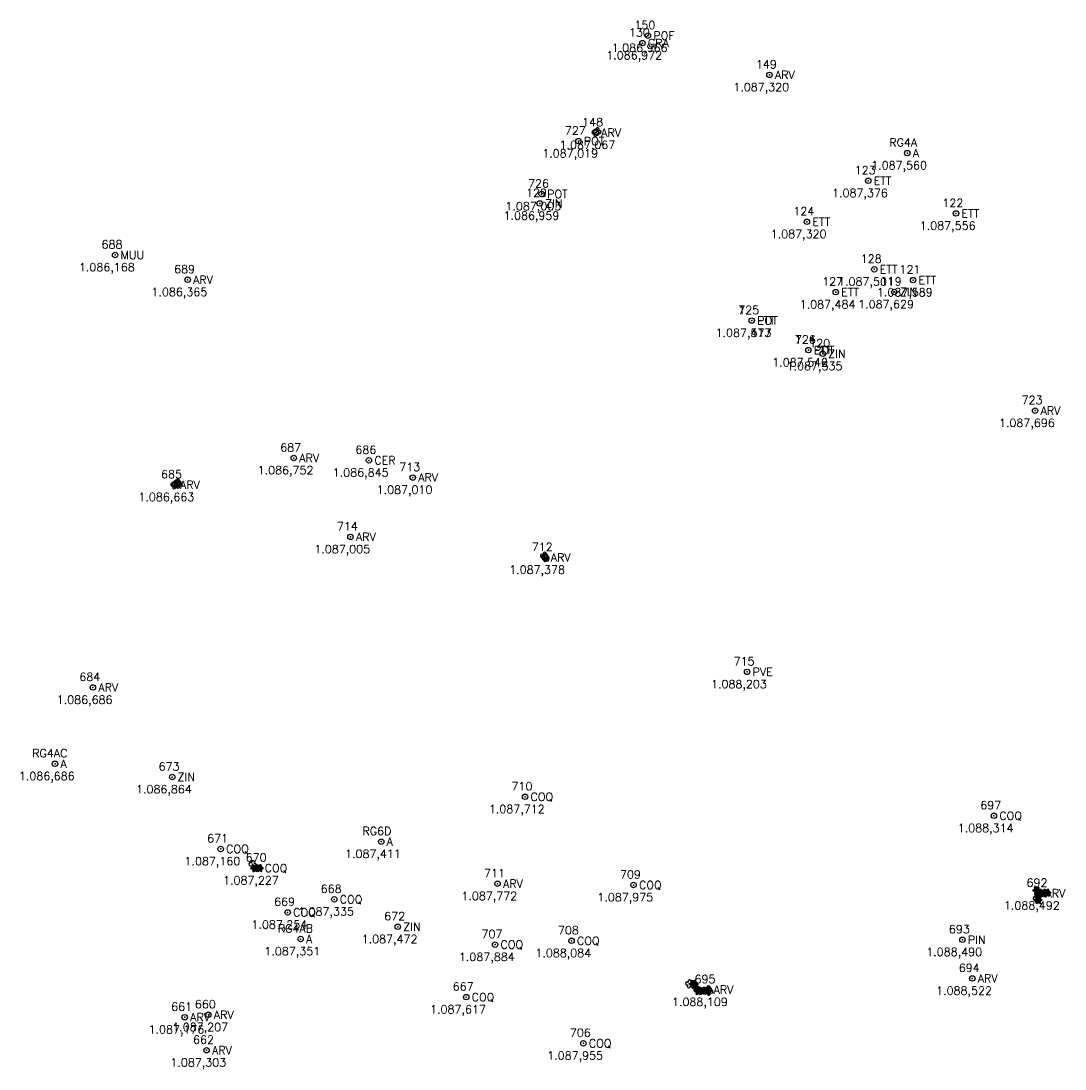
# Model space of a CAD drawing. Extents: x 190546 to 194941, y 8251022 to 8268833.
# Drawn here: x 194771.2 to 194829, y 8268648.6 to 8268706.5 of the extents above; entities that cross this region are included whole.
import ezdxf
from ezdxf.enums import TextEntityAlignment as Align

# ---------------------------------------------------------------- set-up
doc = ezdxf.new("R2010")
doc.units = 0
doc.header["$LTSCALE"] = 10
doc.header["$MEASUREMENT"] = 0
doc.linetypes.add('CONTINUO', pattern=[0])
doc.layers.get('0').update_dxf_attribs({"linetype": 'CONTINUOUS'})
for name, color, linetype in [('_IRRADIACAO', 7, 'CONTINUO'), ('TOP-REDE_ESGOTO_POÇO_DE_VI', 34, 'CONTINUOUS'), ('TOP-ÁRVORE', 80, 'CONTINUOUS'), ('TOP-ÁRVORE_COQUEIRO', 80, 'CONTINUOUS'), ('TOP-ÁRVORE_PINHEIRO', 80, 'CONTINUOUS')]:
    doc.layers.add(name, color=color, linetype=linetype)
doc.styles.add('ROMANS', font='romans', dxfattribs={"height": 0.2})
doc.styles.get("Standard").update_dxf_attribs({"font": 'txt.shx'})

# ---------------------------------------------------------------- blocks, each defined once
blk = doc.blocks.new('SIMB_CIRCULO')
at = {"color": 0, "linetype": 'CONTINUOUS'}
blk.add_circle((0, 0), 0.5, dxfattribs=at)
at = {"color": 0}
blk.add_point((0, 0), dxfattribs=at)
for tag in ['desc:', 'cota:', 'pto:']:
    blk.add_attdef(tag, (0, 0), '', height=1)
blk = doc.blocks.new('A$C49782D5F')
at = {"layer": 'TOP-ÁRVORE', "linetype": 'CONTINUOUS', "flags": 128}
blk.add_lwpolyline([(0.7, -1.01, 1.99215), (0.99, 0.7, 2.000068), (-0.72, 0.99, 2.000004), (-1.01, -0.72, 2.005032), (0.7, -1.01)], format="xyb", dxfattribs=at)
at = {"layer": 'TOP-ÁRVORE', "linetype": 'CONTINUOUS'}
blk.add_circle((0, 0), 0.275, dxfattribs=at)
blk = doc.blocks.new('A$C2AAA6732')
at = {"layer": 'TOP-ÁRVORE_COQUEIRO', "linetype": 'CONTINUOUS'}
for p, q in [((-1.94, -0.14), (-2.61, 0.22)), ((-1.62, -0.1), (-2.37, 0.41)), ((-2.17, -0.18), (-0.11, 0.06)), ((0, 0), (-2.17, -0.18)), ((-1.22, -0.06), (-2.11, 0.56)), ((-1.06, 1.5), (-1.8, 1.77)), ((-1.23, 1.8), (-1.78, 2.07)), ((-0.85, 1.18), (-1.78, 1.46)), ((-0.79, -0.01), (-1.76, 0.71)), ((-0.65, 0.86), (-1.68, 1.11)), ((-0.44, 0.55), (-1.56, 0.79)), ((-1.21, 1.79), (-1.48, 2.42)), ((-0.36, 0.03), (-1.42, 0.82)), ((-0.23, 0.22), (-1.42, 0.47)), ((-1.23, 1.79), (-0.03, 0.15)), ((-1.23, 1.79), (-0.11, 0.04)), ((0, 0), (-1.23, 1.79)), ((-1.08, 1.61), (-1.1, 2.38)), ((0, 0), (-0.97, -1.95)), ((-0.89, 1.36), (-0.82, 2.26)), ((-0.66, 1.03), (-0.56, 2.11)), ((-0.4, 0.69), (-0.25, 1.88)), ((0.07, 0.31), (-0.28, 1.47)), ((-0.15, 0.33), (0.02, 1.64)), ((0.26, 0.65), (-0.08, 1.75)), ((0.96, 1.95), (0, 0.15)), ((0, 0), (0.96, 1.95)), ((0, 0), (2.17, 0.12)), ((0, 0), (1.18, -1.83)), ((2.17, 0.12), (0.1, 0.07)), ((0.96, 1.95), (0.11, 0.07)), ((2.17, 0.12), (0.11, -0.06)), ((0.43, 0.99), (0.14, 2.01)), ((0.21, 0.29), (1.43, 0.79)), ((0.3, 0.08), (1.14, 0.96)), ((0.62, 1.32), (0.39, 2.26)), ((0.4, 0.69), (1.51, 1.14)), ((0.57, 1.08), (1.56, 1.53)), ((0.79, 1.67), (0.66, 2.44)), ((0.7, 0.09), (1.49, 0.92)), ((0.74, 1.44), (1.57, 1.82)), ((0.87, 1.73), (1.53, 2.13)), ((0.96, 1.96), (0.94, 2.57)), ((0.96, 1.94), (1.38, 2.48)), ((1.07, 0.11), (1.82, 0.85)), ((1.22, 0.03), (2.09, -0.62)), ((1.45, 0.11), (2.17, 0.76)), ((1.62, 0.05), (2.35, -0.48)), ((1.84, 0.12), (2.45, 0.61)), ((1.94, 0.08), (2.6, -0.3)), ((2.16, 0.1), (2.84, 0)), ((2.18, 0.12), (2.7, 0.43)), ((-2.15, -0.17), (-2.84, -0.09)), ((-2.17, -0.18), (-2.68, -0.52)), ((-1.83, -0.18), (-2.43, -0.69)), ((-2.17, -0.18), (-0.1, -0.08)), ((-1.45, -0.15), (-2.15, -0.83)), ((-1.07, -0.14), (-1.8, -0.91)), ((-0.75, -1.44), (-1.58, -1.81)), ((-0.58, -1.07), (-1.57, -1.52)), ((-0.88, -1.73), (-1.54, -2.12)), ((-0.4, -0.68), (-1.52, -1.13)), ((-0.69, -0.11), (-1.46, -0.97)), ((-0.21, -0.29), (-1.44, -0.78)), ((-0.97, -1.93), (-1.4, -2.47)), ((-0.3, -0.09), (-1.11, -1)), ((-0.97, -1.95), (-0.11, -0.07)), ((-0.97, -1.95), (0, -0.15)), ((-0.97, -1.95), (-0.95, -2.56)), ((-0.8, -1.66), (-0.68, -2.43)), ((-0.62, -1.32), (-0.41, -2.26)), ((-0.44, -0.98), (-0.16, -2.01)), ((-0.26, -0.65), (0.07, -1.75)), ((-0.08, -0.31), (0.28, -1.47)), ((0.14, -0.33), (-0.06, -1.64)), ((1.18, -1.83), (0.02, -0.15)), ((1.18, -1.83), (0.11, -0.05)), ((0.38, -0.7), (0.2, -1.89)), ((0.22, -0.22), (1.4, -0.51)), ((0.35, -0.04), (1.39, -0.87)), ((0.42, -0.56), (1.54, -0.83)), ((0.63, -1.04), (0.5, -2.13)), ((0.62, -0.88), (1.64, -1.16)), ((0.85, -1.38), (0.75, -2.28)), ((0.79, -0.02), (1.74, -0.76)), ((0.81, -1.21), (1.74, -1.51)), ((1.02, -1.53), (1.75, -1.83)), ((1.03, -1.64), (1.03, -2.41)), ((1.16, -1.82), (1.41, -2.46)), ((1.18, -1.83), (1.71, -2.13))]:
    blk.add_line(p, q, dxfattribs=at)
blk.add_circle((0, 0), 0.00303, dxfattribs=at)
blk = doc.blocks.new('A$C32BC4519')
at = {"layer": 'TOP-ÁRVORE_PINHEIRO'}
for p, q in [((-0.29, 0.03), (-2.88, -0.26)), ((-0.26, 0.12), (-2.77, 0.84)), ((-0.23, 0.18), (-2.49, 1.47)), ((-0.14, 0.25), (-2.13, 1.95)), ((-0.29, 0.49), (-1.71, 2.33)), ((-0.19, 0.22), (-1.11, 2.67)), ((-0.09, 0.27), (-0.54, 2.84)), ((-0.02, 0.29), (0.15, 2.89)), ((0.07, 0.28), (1.08, 2.68)), ((0.14, 0.25), (2.07, 2.02)), ((0.24, 0.16), (2.8, 0.71)), ((0.29, 0.05), (2.89, 0.09)), ((-0.29, -0.05), (-2.6, -1.27)), ((-0.23, -0.17), (-1.85, -2.16)), ((-0.14, -0.25), (-1.06, -2.69)), ((-0.04, -0.29), (0, -2.89)), ((0.06, -0.28), (0.85, -2.76)), ((0.1, -0.27), (1.71, -2.33)), ((0.25, -0.15), (2.31, -1.74)), ((0.28, -0.06), (2.72, -0.98))]:
    blk.add_line(p, q, dxfattribs=at)
blk.add_circle((0, 0), 0.289, dxfattribs=at)
blk = doc.blocks.new('A$C55BD694A')
at = {"layer": 'TOP-REDE_ESGOTO_POÇO_DE_VI'}
blk.add_circle((0, 0), 1.6, dxfattribs=at)
at = {"layer": 'TOP-REDE_ESGOTO_POÇO_DE_VI', "style": 'ROMANS', "oblique": 10}
blk.add_text('PVE', height=1, dxfattribs=at).set_placement((-0.06, 0.01), align=Align.CENTER)

msp = doc.modelspace()

# ---------------------------------------------------------------- block references
at = {"layer": '_IRRADIACAO', "color": 4}
ref = msp.add_blockref('SIMB_CIRCULO', (194805.902, 8268705.693), dxfattribs=dict(at, xscale=0.3, yscale=0.3, zscale=0.3))
ref.add_attrib('PONTO', '150', (194805.152, 8268706.053), dxfattribs={"layer": '0', "color": 1, "height": 0.45, "style": 'ROMANS'})
ref.add_attrib('DESC', 'POF', (194806.201, 8268705.468), dxfattribs={"layer": '0', "color": 3, "height": 0.45, "style": 'ROMANS'})
ref.add_attrib('COTA', '1.086,966', (194803.902, 8268704.793), dxfattribs={"layer": '0', "color": 5, "height": 0.45, "style": 'ROMANS'})
ref = msp.add_blockref('SIMB_CIRCULO', (194805.601, 8268705.281), dxfattribs=dict(at, xscale=0.3, yscale=0.3, zscale=0.3))
ref.add_attrib('PONTO', '130', (194804.851, 8268705.641), dxfattribs={"layer": '0', "color": 1, "height": 0.45, "style": 'ROMANS'})
ref.add_attrib('DESC', 'GRA', (194805.901, 8268705.056), dxfattribs={"layer": '0', "color": 3, "height": 0.45, "style": 'ROMANS'})
ref.add_attrib('COTA', '1.086,972', (194803.601, 8268704.381), dxfattribs={"layer": '0', "color": 5, "height": 0.45, "style": 'ROMANS'})
ref = msp.add_blockref('SIMB_CIRCULO', (194812.621, 8268703.525), dxfattribs=dict(at, xscale=0.3, yscale=0.3, zscale=0.3))
ref.add_attrib('PONTO', '149', (194811.871, 8268703.885), dxfattribs={"layer": '0', "color": 1, "height": 0.45, "style": 'ROMANS'})
ref.add_attrib('DESC', 'ARV', (194812.921, 8268703.3), dxfattribs={"layer": '0', "color": 3, "height": 0.45, "style": 'ROMANS'})
ref.add_attrib('COTA', '1.087,320', (194810.621, 8268702.625), dxfattribs={"layer": '0', "color": 5, "height": 0.45, "style": 'ROMANS'})
ref = msp.add_blockref('SIMB_CIRCULO', (194803.017, 8268700.332), dxfattribs=dict(at, xscale=0.3, yscale=0.3, zscale=0.3))
ref.add_attrib('PONTO', '148', (194802.267, 8268700.692), dxfattribs={"layer": '0', "color": 1, "height": 0.45, "style": 'ROMANS'})
ref.add_attrib('DESC', 'ARV', (194803.317, 8268700.107), dxfattribs={"layer": '0', "color": 3, "height": 0.45, "style": 'ROMANS'})
ref.add_attrib('COTA', '1.087,067', (194801.017, 8268699.432), dxfattribs={"layer": '0', "color": 5, "height": 0.45, "style": 'ROMANS'})
ref = msp.add_blockref('SIMB_CIRCULO', (194802.063, 8268699.863), dxfattribs=dict(at, xscale=0.3, yscale=0.3, zscale=0.3))
ref.add_attrib('PONTO', '727', (194801.313, 8268700.223), dxfattribs={"layer": '0', "color": 1, "height": 0.45, "style": 'ROMANS'})
ref.add_attrib('DESC', 'POT', (194802.363, 8268699.638), dxfattribs={"layer": '0', "color": 3, "height": 0.45, "style": 'ROMANS'})
ref.add_attrib('COTA', '1.087,019', (194800.063, 8268698.963), dxfattribs={"layer": '0', "color": 5, "height": 0.45, "style": 'ROMANS'})
ref = msp.add_blockref('SIMB_CIRCULO', (194820.243, 8268699.201), dxfattribs=dict(at, xscale=0.3, yscale=0.3, zscale=0.3))
ref.add_attrib('PONTO', 'RG4A', (194819.243, 8268699.561), dxfattribs={"layer": '0', "color": 1, "height": 0.45, "style": 'ROMANS'})
ref.add_attrib('DESC', 'A', (194820.543, 8268698.976), dxfattribs={"layer": '0', "color": 3, "height": 0.45, "style": 'ROMANS'})
ref.add_attrib('COTA', '1.087,560', (194818.243, 8268698.301), dxfattribs={"layer": '0', "color": 5, "height": 0.45, "style": 'ROMANS'})
ref = msp.add_blockref('SIMB_CIRCULO', (194818.079, 8268697.674), dxfattribs=dict(at, xscale=0.3, yscale=0.3, zscale=0.3))
ref.add_attrib('PONTO', '123', (194817.329, 8268698.034), dxfattribs={"layer": '0', "color": 1, "height": 0.45, "style": 'ROMANS'})
ref.add_attrib('DESC', 'ETT', (194818.379, 8268697.449), dxfattribs={"layer": '0', "color": 3, "height": 0.45, "style": 'ROMANS'})
ref.add_attrib('COTA', '1.087,376', (194816.079, 8268696.774), dxfattribs={"layer": '0', "color": 5, "height": 0.45, "style": 'ROMANS'})
ref = msp.add_blockref('SIMB_CIRCULO', (194800.029, 8268696.942), dxfattribs=dict(at, xscale=0.3, yscale=0.3, zscale=0.3))
ref.add_attrib('PONTO', '726', (194799.279, 8268697.302), dxfattribs={"layer": '0', "color": 1, "height": 0.45, "style": 'ROMANS'})
ref.add_attrib('DESC', 'POT', (194800.329, 8268696.717), dxfattribs={"layer": '0', "color": 3, "height": 0.45, "style": 'ROMANS'})
ref.add_attrib('COTA', '1.087,003', (194798.029, 8268696.042), dxfattribs={"layer": '0', "color": 5, "height": 0.45, "style": 'ROMANS'})
ref = msp.add_blockref('SIMB_CIRCULO', (194799.921, 8268696.423), dxfattribs=dict(at, xscale=0.3, yscale=0.3, zscale=0.3))
ref.add_attrib('PONTO', '129', (194799.171, 8268696.783), dxfattribs={"layer": '0', "color": 1, "height": 0.45, "style": 'ROMANS'})
ref.add_attrib('DESC', 'ZIN', (194800.221, 8268696.198), dxfattribs={"layer": '0', "color": 3, "height": 0.45, "style": 'ROMANS'})
ref.add_attrib('COTA', '1.086,959', (194797.921, 8268695.523), dxfattribs={"layer": '0', "color": 5, "height": 0.45, "style": 'ROMANS'})
ref = msp.add_blockref('SIMB_CIRCULO', (194822.929, 8268695.868), dxfattribs=dict(at, xscale=0.3, yscale=0.3, zscale=0.3))
ref.add_attrib('PONTO', '122', (194822.179, 8268696.228), dxfattribs={"layer": '0', "color": 1, "height": 0.45, "style": 'ROMANS'})
ref.add_attrib('DESC', 'ETT', (194823.229, 8268695.643), dxfattribs={"layer": '0', "color": 3, "height": 0.45, "style": 'ROMANS'})
ref.add_attrib('COTA', '1.087,556', (194820.929, 8268694.968), dxfattribs={"layer": '0', "color": 5, "height": 0.45, "style": 'ROMANS'})
ref = msp.add_blockref('SIMB_CIRCULO', (194814.691, 8268695.409), dxfattribs=dict(at, xscale=0.3, yscale=0.3, zscale=0.3))
ref.add_attrib('PONTO', '124', (194813.941, 8268695.769), dxfattribs={"layer": '0', "color": 1, "height": 0.45, "style": 'ROMANS'})
ref.add_attrib('DESC', 'ETT', (194814.991, 8268695.184), dxfattribs={"layer": '0', "color": 3, "height": 0.45, "style": 'ROMANS'})
ref.add_attrib('COTA', '1.087,320', (194812.691, 8268694.509), dxfattribs={"layer": '0', "color": 5, "height": 0.45, "style": 'ROMANS'})
ref = msp.add_blockref('SIMB_CIRCULO', (194776.454, 8268693.574), dxfattribs=dict(at, xscale=0.3, yscale=0.3, zscale=0.3))
ref.add_attrib('PONTO', '688', (194775.704, 8268693.934), dxfattribs={"layer": '0', "color": 1, "height": 0.45, "style": 'ROMANS'})
ref.add_attrib('DESC', 'MUU', (194776.754, 8268693.349), dxfattribs={"layer": '0', "color": 3, "height": 0.45, "style": 'ROMANS'})
ref.add_attrib('COTA', '1.086,168', (194774.454, 8268692.674), dxfattribs={"layer": '0', "color": 5, "height": 0.45, "style": 'ROMANS'})
ref = msp.add_blockref('SIMB_CIRCULO', (194818.414, 8268692.782), dxfattribs=dict(at, xscale=0.3, yscale=0.3, zscale=0.3))
ref.add_attrib('PONTO', '128', (194817.664, 8268693.142), dxfattribs={"layer": '0', "color": 1, "height": 0.45, "style": 'ROMANS'})
ref.add_attrib('DESC', 'ETT', (194818.714, 8268692.557), dxfattribs={"layer": '0', "color": 3, "height": 0.45, "style": 'ROMANS'})
ref.add_attrib('COTA', '1.087,501', (194816.414, 8268691.882), dxfattribs={"layer": '0', "color": 5, "height": 0.45, "style": 'ROMANS'})
ref = msp.add_blockref('SIMB_CIRCULO', (194780.464, 8268692.205), dxfattribs=dict(at, xscale=0.3, yscale=0.3, zscale=0.3))
ref.add_attrib('PONTO', '689', (194779.714, 8268692.565), dxfattribs={"layer": '0', "color": 1, "height": 0.45, "style": 'ROMANS'})
ref.add_attrib('DESC', 'ARV', (194780.764, 8268691.98), dxfattribs={"layer": '0', "color": 3, "height": 0.45, "style": 'ROMANS'})
ref.add_attrib('COTA', '1.086,365', (194778.464, 8268691.305), dxfattribs={"layer": '0', "color": 5, "height": 0.45, "style": 'ROMANS'})
ref = msp.add_blockref('SIMB_CIRCULO', (194820.557, 8268692.187), dxfattribs=dict(at, xscale=0.3, yscale=0.3, zscale=0.3))
ref.add_attrib('PONTO', '121', (194819.807, 8268692.547), dxfattribs={"layer": '0', "color": 1, "height": 0.45, "style": 'ROMANS'})
ref.add_attrib('DESC', 'ETT', (194820.857, 8268691.962), dxfattribs={"layer": '0', "color": 3, "height": 0.45, "style": 'ROMANS'})
ref.add_attrib('COTA', '1.087,589', (194818.557, 8268691.287), dxfattribs={"layer": '0', "color": 5, "height": 0.45, "style": 'ROMANS'})
ref = msp.add_blockref('SIMB_CIRCULO', (194816.288, 8268691.521), dxfattribs=dict(at, xscale=0.3, yscale=0.3, zscale=0.3))
ref.add_attrib('PONTO', '127', (194815.538, 8268691.881), dxfattribs={"layer": '0', "color": 1, "height": 0.45, "style": 'ROMANS'})
ref.add_attrib('DESC', 'ETT', (194816.588, 8268691.296), dxfattribs={"layer": '0', "color": 3, "height": 0.45, "style": 'ROMANS'})
ref.add_attrib('COTA', '1.087,484', (194814.288, 8268690.621), dxfattribs={"layer": '0', "color": 5, "height": 0.45, "style": 'ROMANS'})
ref = msp.add_blockref('SIMB_CIRCULO', (194819.523, 8268691.53), dxfattribs=dict(at, xscale=0.3, yscale=0.3, zscale=0.3))
ref.add_attrib('PONTO', '119', (194818.773, 8268691.89), dxfattribs={"layer": '0', "color": 1, "height": 0.45, "style": 'ROMANS'})
ref.add_attrib('DESC', 'ZIN', (194819.823, 8268691.305), dxfattribs={"layer": '0', "color": 3, "height": 0.45, "style": 'ROMANS'})
ref.add_attrib('COTA', '1.087,629', (194817.523, 8268690.63), dxfattribs={"layer": '0', "color": 5, "height": 0.45, "style": 'ROMANS'})
ref = msp.add_blockref('SIMB_CIRCULO', (194811.641, 8268689.95), dxfattribs=dict(at, xscale=0.3, yscale=0.3, zscale=0.3))
ref.add_attrib('PONTO', '125', (194810.891, 8268690.31), dxfattribs={"layer": '0', "color": 1, "height": 0.45, "style": 'ROMANS'})
ref.add_attrib('DESC', 'ETT', (194811.941, 8268689.725), dxfattribs={"layer": '0', "color": 3, "height": 0.45, "style": 'ROMANS'})
ref.add_attrib('COTA', '1.087,513', (194809.641, 8268689.05), dxfattribs={"layer": '0', "color": 5, "height": 0.45, "style": 'ROMANS'})
ref = msp.add_blockref('SIMB_CIRCULO', (194811.641, 8268689.95), dxfattribs=dict(at, xscale=0.3, yscale=0.3, zscale=0.3))
ref.add_attrib('PONTO', '725', (194810.891, 8268690.31), dxfattribs={"layer": '0', "color": 1, "height": 0.45, "style": 'ROMANS'})
ref.add_attrib('DESC', 'POT', (194811.941, 8268689.725), dxfattribs={"layer": '0', "color": 3, "height": 0.45, "style": 'ROMANS'})
ref.add_attrib('COTA', '1.087,477', (194809.641, 8268689.05), dxfattribs={"layer": '0', "color": 5, "height": 0.45, "style": 'ROMANS'})
ref = msp.add_blockref('SIMB_CIRCULO', (194814.772, 8268688.316), dxfattribs=dict(at, xscale=0.3, yscale=0.3, zscale=0.3))
ref.add_attrib('PONTO', '126', (194814.022, 8268688.676), dxfattribs={"layer": '0', "color": 1, "height": 0.45, "style": 'ROMANS'})
ref.add_attrib('DESC', 'ETT', (194815.072, 8268688.091), dxfattribs={"layer": '0', "color": 3, "height": 0.45, "style": 'ROMANS'})
ref.add_attrib('COTA', '1.087,542', (194812.772, 8268687.416), dxfattribs={"layer": '0', "color": 5, "height": 0.45, "style": 'ROMANS'})
ref = msp.add_blockref('SIMB_CIRCULO', (194814.772, 8268688.316), dxfattribs=dict(at, xscale=0.3, yscale=0.3, zscale=0.3))
ref.add_attrib('PONTO', '724', (194814.022, 8268688.676), dxfattribs={"layer": '0', "color": 1, "height": 0.45, "style": 'ROMANS'})
ref.add_attrib('DESC', 'POT', (194815.072, 8268688.091), dxfattribs={"layer": '0', "color": 3, "height": 0.45, "style": 'ROMANS'})
ref.add_attrib('COTA', '1.087,540', (194812.772, 8268687.416), dxfattribs={"layer": '0', "color": 5, "height": 0.45, "style": 'ROMANS'})
ref = msp.add_blockref('SIMB_CIRCULO', (194815.566, 8268688.115), dxfattribs=dict(at, xscale=0.3, yscale=0.3, zscale=0.3))
ref.add_attrib('PONTO', '120', (194814.816, 8268688.475), dxfattribs={"layer": '0', "color": 1, "height": 0.45, "style": 'ROMANS'})
ref.add_attrib('DESC', 'ZIN', (194815.866, 8268687.89), dxfattribs={"layer": '0', "color": 3, "height": 0.45, "style": 'ROMANS'})
ref.add_attrib('COTA', '1.087,535', (194813.566, 8268687.215), dxfattribs={"layer": '0', "color": 5, "height": 0.45, "style": 'ROMANS'})
ref = msp.add_blockref('SIMB_CIRCULO', (194827.304, 8268684.974), dxfattribs=dict(at, xscale=0.3, yscale=0.3, zscale=0.3))
ref.add_attrib('PONTO', '723', (194826.554, 8268685.334), dxfattribs={"layer": '0', "color": 1, "height": 0.45, "style": 'ROMANS'})
ref.add_attrib('DESC', 'ARV', (194827.604, 8268684.749), dxfattribs={"layer": '0', "color": 3, "height": 0.45, "style": 'ROMANS'})
ref.add_attrib('COTA', '1.087,696', (194825.304, 8268684.074), dxfattribs={"layer": '0', "color": 5, "height": 0.45, "style": 'ROMANS'})
ref = msp.add_blockref('SIMB_CIRCULO', (194786.332, 8268682.358), dxfattribs=dict(at, xscale=0.3, yscale=0.3, zscale=0.3))
ref.add_attrib('PONTO', '687', (194785.582, 8268682.718), dxfattribs={"layer": '0', "color": 1, "height": 0.45, "style": 'ROMANS'})
ref.add_attrib('DESC', 'ARV', (194786.632, 8268682.133), dxfattribs={"layer": '0', "color": 3, "height": 0.45, "style": 'ROMANS'})
ref.add_attrib('COTA', '1.086,752', (194784.332, 8268681.458), dxfattribs={"layer": '0', "color": 5, "height": 0.45, "style": 'ROMANS'})
ref = msp.add_blockref('SIMB_CIRCULO', (194790.484, 8268682.229), dxfattribs=dict(at, xscale=0.3, yscale=0.3, zscale=0.3))
ref.add_attrib('PONTO', '686', (194789.734, 8268682.589), dxfattribs={"layer": '0', "color": 1, "height": 0.45, "style": 'ROMANS'})
ref.add_attrib('DESC', 'CER', (194790.784, 8268682.004), dxfattribs={"layer": '0', "color": 3, "height": 0.45, "style": 'ROMANS'})
ref.add_attrib('COTA', '1.086,845', (194788.484, 8268681.329), dxfattribs={"layer": '0', "color": 5, "height": 0.45, "style": 'ROMANS'})
ref = msp.add_blockref('SIMB_CIRCULO', (194792.908, 8268681.28), dxfattribs=dict(at, xscale=0.3, yscale=0.3, zscale=0.3))
ref.add_attrib('PONTO', '713', (194792.158, 8268681.64), dxfattribs={"layer": '0', "color": 1, "height": 0.45, "style": 'ROMANS'})
ref.add_attrib('DESC', 'ARV', (194793.208, 8268681.055), dxfattribs={"layer": '0', "color": 3, "height": 0.45, "style": 'ROMANS'})
ref.add_attrib('COTA', '1.087,010', (194790.908, 8268680.38), dxfattribs={"layer": '0', "color": 5, "height": 0.45, "style": 'ROMANS'})
ref = msp.add_blockref('SIMB_CIRCULO', (194779.742, 8268680.878), dxfattribs=dict(at, xscale=0.3, yscale=0.3, zscale=0.3))
ref.add_attrib('PONTO', '685', (194778.992, 8268681.238), dxfattribs={"layer": '0', "color": 1, "height": 0.45, "style": 'ROMANS'})
ref.add_attrib('DESC', 'ARV', (194780.041, 8268680.653), dxfattribs={"layer": '0', "color": 3, "height": 0.45, "style": 'ROMANS'})
ref.add_attrib('COTA', '1.086,663', (194777.742, 8268679.978), dxfattribs={"layer": '0', "color": 5, "height": 0.45, "style": 'ROMANS'})
ref = msp.add_blockref('SIMB_CIRCULO', (194789.464, 8268678.001), dxfattribs=dict(at, xscale=0.3, yscale=0.3, zscale=0.3))
ref.add_attrib('PONTO', '714', (194788.714, 8268678.361), dxfattribs={"layer": '0', "color": 1, "height": 0.45, "style": 'ROMANS'})
ref.add_attrib('DESC', 'ARV', (194789.764, 8268677.776), dxfattribs={"layer": '0', "color": 3, "height": 0.45, "style": 'ROMANS'})
ref.add_attrib('COTA', '1.087,005', (194787.464, 8268677.101), dxfattribs={"layer": '0', "color": 5, "height": 0.45, "style": 'ROMANS'})
ref = msp.add_blockref('SIMB_CIRCULO', (194800.234, 8268676.861), dxfattribs=dict(at, xscale=0.3, yscale=0.3, zscale=0.3))
ref.add_attrib('PONTO', '712', (194799.484, 8268677.221), dxfattribs={"layer": '0', "color": 1, "height": 0.45, "style": 'ROMANS'})
ref.add_attrib('DESC', 'ARV', (194800.534, 8268676.636), dxfattribs={"layer": '0', "color": 3, "height": 0.45, "style": 'ROMANS'})
ref.add_attrib('COTA', '1.087,378', (194798.234, 8268675.961), dxfattribs={"layer": '0', "color": 5, "height": 0.45, "style": 'ROMANS'})
ref = msp.add_blockref('SIMB_CIRCULO', (194811.388, 8268670.541), dxfattribs=dict(at, xscale=0.3, yscale=0.3, zscale=0.3))
ref.add_attrib('PONTO', '715', (194810.638, 8268670.901), dxfattribs={"layer": '0', "color": 1, "height": 0.45, "style": 'ROMANS'})
ref.add_attrib('DESC', 'PVE', (194811.688, 8268670.316), dxfattribs={"layer": '0', "color": 3, "height": 0.45, "style": 'ROMANS'})
ref.add_attrib('COTA', '1.088,203', (194809.388, 8268669.641), dxfattribs={"layer": '0', "color": 5, "height": 0.45, "style": 'ROMANS'})
ref = msp.add_blockref('SIMB_CIRCULO', (194775.226, 8268669.68), dxfattribs=dict(at, xscale=0.3, yscale=0.3, zscale=0.3))
ref.add_attrib('PONTO', '684', (194774.476, 8268670.04), dxfattribs={"layer": '0', "color": 1, "height": 0.45, "style": 'ROMANS'})
ref.add_attrib('DESC', 'ARV', (194775.527, 8268669.455), dxfattribs={"layer": '0', "color": 3, "height": 0.45, "style": 'ROMANS'})
ref.add_attrib('COTA', '1.086,686', (194773.226, 8268668.78), dxfattribs={"layer": '0', "color": 5, "height": 0.45, "style": 'ROMANS'})
ref = msp.add_blockref('SIMB_CIRCULO', (194773.134, 8268665.463), dxfattribs=dict(at, xscale=0.3, yscale=0.3, zscale=0.3))
ref.add_attrib('PONTO', 'RG4AC', (194771.872, 8268665.823), dxfattribs={"layer": '0', "color": 1, "height": 0.45, "style": 'ROMANS'})
ref.add_attrib('DESC', 'A', (194773.434, 8268665.238), dxfattribs={"layer": '0', "color": 3, "height": 0.45, "style": 'ROMANS'})
ref.add_attrib('COTA', '1.086,686', (194771.134, 8268664.563), dxfattribs={"layer": '0', "color": 5, "height": 0.45, "style": 'ROMANS'})
ref = msp.add_blockref('SIMB_CIRCULO', (194779.608, 8268664.733), dxfattribs=dict(at, xscale=0.3, yscale=0.3, zscale=0.3))
ref.add_attrib('PONTO', '673', (194778.858, 8268665.093), dxfattribs={"layer": '0', "color": 1, "height": 0.45, "style": 'ROMANS'})
ref.add_attrib('DESC', 'ZIN', (194779.908, 8268664.508), dxfattribs={"layer": '0', "color": 3, "height": 0.45, "style": 'ROMANS'})
ref.add_attrib('COTA', '1.086,864', (194777.608, 8268663.833), dxfattribs={"layer": '0', "color": 5, "height": 0.45, "style": 'ROMANS'})
ref = msp.add_blockref('SIMB_CIRCULO', (194799.113, 8268663.64), dxfattribs=dict(at, xscale=0.3, yscale=0.3, zscale=0.3))
ref.add_attrib('PONTO', '710', (194798.363, 8268664), dxfattribs={"layer": '0', "color": 1, "height": 0.45, "style": 'ROMANS'})
ref.add_attrib('DESC', 'COQ', (194799.413, 8268663.415), dxfattribs={"layer": '0', "color": 3, "height": 0.45, "style": 'ROMANS'})
ref.add_attrib('COTA', '1.087,712', (194797.113, 8268662.74), dxfattribs={"layer": '0', "color": 5, "height": 0.45, "style": 'ROMANS'})
ref = msp.add_blockref('SIMB_CIRCULO', (194825.023, 8268662.593), dxfattribs=dict(at, xscale=0.3, yscale=0.3, zscale=0.3))
ref.add_attrib('PONTO', '697', (194824.273, 8268662.953), dxfattribs={"layer": '0', "color": 1, "height": 0.45, "style": 'ROMANS'})
ref.add_attrib('DESC', 'COQ', (194825.323, 8268662.368), dxfattribs={"layer": '0', "color": 3, "height": 0.45, "style": 'ROMANS'})
ref.add_attrib('COTA', '1.088,314', (194823.023, 8268661.693), dxfattribs={"layer": '0', "color": 5, "height": 0.45, "style": 'ROMANS'})
ref = msp.add_blockref('SIMB_CIRCULO', (194791.16, 8268661.164), dxfattribs=dict(at, xscale=0.3, yscale=0.3, zscale=0.3))
ref.add_attrib('PONTO', 'RG6D', (194790.123, 8268661.524), dxfattribs={"layer": '0', "color": 1, "height": 0.45, "style": 'ROMANS'})
ref.add_attrib('DESC', 'A', (194791.46, 8268660.939), dxfattribs={"layer": '0', "color": 3, "height": 0.45, "style": 'ROMANS'})
ref.add_attrib('COTA', '1.087,411', (194789.16, 8268660.264), dxfattribs={"layer": '0', "color": 5, "height": 0.45, "style": 'ROMANS'})
ref = msp.add_blockref('SIMB_CIRCULO', (194782.289, 8268660.759), dxfattribs=dict(at, xscale=0.3, yscale=0.3, zscale=0.3))
ref.add_attrib('PONTO', '671', (194781.539, 8268661.119), dxfattribs={"layer": '0', "color": 1, "height": 0.45, "style": 'ROMANS'})
ref.add_attrib('DESC', 'COQ', (194782.589, 8268660.534), dxfattribs={"layer": '0', "color": 3, "height": 0.45, "style": 'ROMANS'})
ref.add_attrib('COTA', '1.087,160', (194780.289, 8268659.859), dxfattribs={"layer": '0', "color": 5, "height": 0.45, "style": 'ROMANS'})
ref = msp.add_blockref('SIMB_CIRCULO', (194784.419, 8268659.702), dxfattribs=dict(at, xscale=0.3, yscale=0.3, zscale=0.3))
ref.add_attrib('PONTO', '670', (194783.669, 8268660.062), dxfattribs={"layer": '0', "color": 1, "height": 0.45, "style": 'ROMANS'})
ref.add_attrib('DESC', 'COQ', (194784.719, 8268659.477), dxfattribs={"layer": '0', "color": 3, "height": 0.45, "style": 'ROMANS'})
ref.add_attrib('COTA', '1.087,227', (194782.419, 8268658.802), dxfattribs={"layer": '0', "color": 5, "height": 0.45, "style": 'ROMANS'})
ref = msp.add_blockref('SIMB_CIRCULO', (194797.593, 8268658.839), dxfattribs=dict(at, xscale=0.3, yscale=0.3, zscale=0.3))
ref.add_attrib('PONTO', '711', (194796.843, 8268659.199), dxfattribs={"layer": '0', "color": 1, "height": 0.45, "style": 'ROMANS'})
ref.add_attrib('DESC', 'ARV', (194797.893, 8268658.614), dxfattribs={"layer": '0', "color": 3, "height": 0.45, "style": 'ROMANS'})
ref.add_attrib('COTA', '1.087,772', (194795.593, 8268657.939), dxfattribs={"layer": '0', "color": 5, "height": 0.45, "style": 'ROMANS'})
ref = msp.add_blockref('SIMB_CIRCULO', (194805.108, 8268658.767), dxfattribs=dict(at, xscale=0.3, yscale=0.3, zscale=0.3))
ref.add_attrib('PONTO', '709', (194804.358, 8268659.127), dxfattribs={"layer": '0', "color": 1, "height": 0.45, "style": 'ROMANS'})
ref.add_attrib('DESC', 'COQ', (194805.408, 8268658.542), dxfattribs={"layer": '0', "color": 3, "height": 0.45, "style": 'ROMANS'})
ref.add_attrib('COTA', '1.087,975', (194803.108, 8268657.867), dxfattribs={"layer": '0', "color": 5, "height": 0.45, "style": 'ROMANS'})
ref = msp.add_blockref('SIMB_CIRCULO', (194788.568, 8268657.975), dxfattribs=dict(at, xscale=0.3, yscale=0.3, zscale=0.3))
ref.add_attrib('PONTO', '668', (194787.818, 8268658.335), dxfattribs={"layer": '0', "color": 1, "height": 0.45, "style": 'ROMANS'})
ref.add_attrib('DESC', 'COQ', (194788.868, 8268657.75), dxfattribs={"layer": '0', "color": 3, "height": 0.45, "style": 'ROMANS'})
ref.add_attrib('COTA', '1.087,335', (194786.568, 8268657.075), dxfattribs={"layer": '0', "color": 5, "height": 0.45, "style": 'ROMANS'})
ref = msp.add_blockref('SIMB_CIRCULO', (194827.578, 8268658.311), dxfattribs=dict(at, xscale=0.3, yscale=0.3, zscale=0.3))
ref.add_attrib('PONTO', '692', (194826.828, 8268658.671), dxfattribs={"layer": '0', "color": 1, "height": 0.45, "style": 'ROMANS'})
ref.add_attrib('DESC', 'ARV', (194827.878, 8268658.086), dxfattribs={"layer": '0', "color": 3, "height": 0.45, "style": 'ROMANS'})
ref.add_attrib('COTA', '1.088,492', (194825.578, 8268657.411), dxfattribs={"layer": '0', "color": 5, "height": 0.45, "style": 'ROMANS'})
ref = msp.add_blockref('SIMB_CIRCULO', (194785.991, 8268657.255), dxfattribs=dict(at, xscale=0.3, yscale=0.3, zscale=0.3))
ref.add_attrib('PONTO', '669', (194785.241, 8268657.615), dxfattribs={"layer": '0', "color": 1, "height": 0.45, "style": 'ROMANS'})
ref.add_attrib('DESC', 'COQ', (194786.291, 8268657.03), dxfattribs={"layer": '0', "color": 3, "height": 0.45, "style": 'ROMANS'})
ref.add_attrib('COTA', '1.087,254', (194783.991, 8268656.355), dxfattribs={"layer": '0', "color": 5, "height": 0.45, "style": 'ROMANS'})
ref = msp.add_blockref('SIMB_CIRCULO', (194792.079, 8268656.46), dxfattribs=dict(at, xscale=0.3, yscale=0.3, zscale=0.3))
ref.add_attrib('PONTO', '672', (194791.329, 8268656.82), dxfattribs={"layer": '0', "color": 1, "height": 0.45, "style": 'ROMANS'})
ref.add_attrib('DESC', 'ZIN', (194792.38, 8268656.235), dxfattribs={"layer": '0', "color": 3, "height": 0.45, "style": 'ROMANS'})
ref.add_attrib('COTA', '1.087,472', (194790.079, 8268655.56), dxfattribs={"layer": '0', "color": 5, "height": 0.45, "style": 'ROMANS'})
ref = msp.add_blockref('SIMB_CIRCULO', (194786.707, 8268655.784), dxfattribs=dict(at, xscale=0.3, yscale=0.3, zscale=0.3))
ref.add_attrib('PONTO', 'RG4AB', (194785.444, 8268656.144), dxfattribs={"layer": '0', "color": 1, "height": 0.45, "style": 'ROMANS'})
ref.add_attrib('DESC', 'A', (194787.007, 8268655.559), dxfattribs={"layer": '0', "color": 3, "height": 0.45, "style": 'ROMANS'})
ref.add_attrib('COTA', '1.087,351', (194784.707, 8268654.884), dxfattribs={"layer": '0', "color": 5, "height": 0.45, "style": 'ROMANS'})
ref = msp.add_blockref('SIMB_CIRCULO', (194801.68, 8268655.686), dxfattribs=dict(at, xscale=0.3, yscale=0.3, zscale=0.3))
ref.add_attrib('PONTO', '708', (194800.93, 8268656.046), dxfattribs={"layer": '0', "color": 1, "height": 0.45, "style": 'ROMANS'})
ref.add_attrib('DESC', 'COQ', (194801.98, 8268655.461), dxfattribs={"layer": '0', "color": 3, "height": 0.45, "style": 'ROMANS'})
ref.add_attrib('COTA', '1.088,084', (194799.68, 8268654.786), dxfattribs={"layer": '0', "color": 5, "height": 0.45, "style": 'ROMANS'})
ref = msp.add_blockref('SIMB_CIRCULO', (194823.287, 8268655.743), dxfattribs=dict(at, xscale=0.3, yscale=0.3, zscale=0.3))
ref.add_attrib('PONTO', '693', (194822.537, 8268656.103), dxfattribs={"layer": '0', "color": 1, "height": 0.45, "style": 'ROMANS'})
ref.add_attrib('DESC', 'PIN', (194823.587, 8268655.518), dxfattribs={"layer": '0', "color": 3, "height": 0.45, "style": 'ROMANS'})
ref.add_attrib('COTA', '1.088,490', (194821.287, 8268654.843), dxfattribs={"layer": '0', "color": 5, "height": 0.45, "style": 'ROMANS'})
ref = msp.add_blockref('SIMB_CIRCULO', (194797.455, 8268655.473), dxfattribs=dict(at, xscale=0.3, yscale=0.3, zscale=0.3))
ref.add_attrib('PONTO', '707', (194796.705, 8268655.833), dxfattribs={"layer": '0', "color": 1, "height": 0.45, "style": 'ROMANS'})
ref.add_attrib('DESC', 'COQ', (194797.755, 8268655.248), dxfattribs={"layer": '0', "color": 3, "height": 0.45, "style": 'ROMANS'})
ref.add_attrib('COTA', '1.087,884', (194795.455, 8268654.573), dxfattribs={"layer": '0', "color": 5, "height": 0.45, "style": 'ROMANS'})
ref = msp.add_blockref('SIMB_CIRCULO', (194823.833, 8268653.605), dxfattribs=dict(at, xscale=0.3, yscale=0.3, zscale=0.3))
ref.add_attrib('PONTO', '694', (194823.083, 8268653.965), dxfattribs={"layer": '0', "color": 1, "height": 0.45, "style": 'ROMANS'})
ref.add_attrib('DESC', 'ARV', (194824.133, 8268653.38), dxfattribs={"layer": '0', "color": 3, "height": 0.45, "style": 'ROMANS'})
ref.add_attrib('COTA', '1.088,522', (194821.833, 8268652.705), dxfattribs={"layer": '0', "color": 5, "height": 0.45, "style": 'ROMANS'})
ref = msp.add_blockref('SIMB_CIRCULO', (194809.231, 8268652.987), dxfattribs=dict(at, xscale=0.3, yscale=0.3, zscale=0.3))
ref.add_attrib('PONTO', '695', (194808.481, 8268653.347), dxfattribs={"layer": '0', "color": 1, "height": 0.45, "style": 'ROMANS'})
ref.add_attrib('DESC', 'ARV', (194809.531, 8268652.762), dxfattribs={"layer": '0', "color": 3, "height": 0.45, "style": 'ROMANS'})
ref.add_attrib('COTA', '1.088,109', (194807.231, 8268652.087), dxfattribs={"layer": '0', "color": 5, "height": 0.45, "style": 'ROMANS'})
ref = msp.add_blockref('SIMB_CIRCULO', (194795.861, 8268652.574), dxfattribs=dict(at, xscale=0.3, yscale=0.3, zscale=0.3))
ref.add_attrib('PONTO', '667', (194795.111, 8268652.934), dxfattribs={"layer": '0', "color": 1, "height": 0.45, "style": 'ROMANS'})
ref.add_attrib('DESC', 'COQ', (194796.161, 8268652.349), dxfattribs={"layer": '0', "color": 3, "height": 0.45, "style": 'ROMANS'})
ref.add_attrib('COTA', '1.087,617', (194793.861, 8268651.674), dxfattribs={"layer": '0', "color": 5, "height": 0.45, "style": 'ROMANS'})
ref = msp.add_blockref('SIMB_CIRCULO', (194781.611, 8268651.596), dxfattribs=dict(at, xscale=0.3, yscale=0.3, zscale=0.3))
ref.add_attrib('PONTO', '660', (194780.861, 8268651.956), dxfattribs={"layer": '0', "color": 1, "height": 0.45, "style": 'ROMANS'})
ref.add_attrib('DESC', 'ARV', (194781.911, 8268651.371), dxfattribs={"layer": '0', "color": 3, "height": 0.45, "style": 'ROMANS'})
ref.add_attrib('COTA', '1.087,207', (194779.611, 8268650.696), dxfattribs={"layer": '0', "color": 5, "height": 0.45, "style": 'ROMANS'})
ref = msp.add_blockref('SIMB_CIRCULO', (194780.301, 8268651.462), dxfattribs=dict(at, xscale=0.3, yscale=0.3, zscale=0.3))
ref.add_attrib('PONTO', '661', (194779.551, 8268651.822), dxfattribs={"layer": '0', "color": 1, "height": 0.45, "style": 'ROMANS'})
ref.add_attrib('DESC', 'ARV', (194780.601, 8268651.237), dxfattribs={"layer": '0', "color": 3, "height": 0.45, "style": 'ROMANS'})
ref.add_attrib('COTA', '1.087,176', (194778.301, 8268650.562), dxfattribs={"layer": '0', "color": 5, "height": 0.45, "style": 'ROMANS'})
ref = msp.add_blockref('SIMB_CIRCULO', (194802.336, 8268650.021), dxfattribs=dict(at, xscale=0.3, yscale=0.3, zscale=0.3))
ref.add_attrib('PONTO', '706', (194801.586, 8268650.381), dxfattribs={"layer": '0', "color": 1, "height": 0.45, "style": 'ROMANS'})
ref.add_attrib('DESC', 'COQ', (194802.636, 8268649.796), dxfattribs={"layer": '0', "color": 3, "height": 0.45, "style": 'ROMANS'})
ref.add_attrib('COTA', '1.087,955', (194800.336, 8268649.121), dxfattribs={"layer": '0', "color": 5, "height": 0.45, "style": 'ROMANS'})
ref = msp.add_blockref('SIMB_CIRCULO', (194781.509, 8268649.638), dxfattribs=dict(at, xscale=0.3, yscale=0.3, zscale=0.3))
ref.add_attrib('PONTO', '662', (194780.759, 8268649.998), dxfattribs={"layer": '0', "color": 1, "height": 0.45, "style": 'ROMANS'})
ref.add_attrib('DESC', 'ARV', (194781.809, 8268649.413), dxfattribs={"layer": '0', "color": 3, "height": 0.45, "style": 'ROMANS'})
ref.add_attrib('COTA', '1.087,303', (194779.509, 8268648.738), dxfattribs={"layer": '0', "color": 5, "height": 0.45, "style": 'ROMANS'})
at = {"layer": 'TOP-REDE_ESGOTO_POÇO_DE_VI', "xscale": 0.08333333333333333, "yscale": 0.08333333333333333, "zscale": 0.08333333333333333}
msp.add_blockref('A$C55BD694A', (194800.293, 8268676.777), dxfattribs=at)
at = {"layer": 'TOP-ÁRVORE', "xscale": 0.08333333333333333, "yscale": 0.08333333333333333, "zscale": 0.08333333333333333}
for p in [(194803.017, 8268700.332), (194803.1, 8268700.39), (194779.742, 8268680.878), (194779.824, 8268680.936), (194779.907, 8268680.994), (194779.966, 8268680.91), (194800.174, 8268676.943), (194800.234, 8268676.861), (194784.059, 8268659.896), (194827.405, 8268658.027), (194827.578, 8268658.311), (194808.191, 8268653.308), (194809.231, 8268652.987), (194809.29, 8268652.903)]:
    msp.add_blockref('A$C49782D5F', p, dxfattribs=at)
at = {"layer": 'TOP-ÁRVORE_COQUEIRO', "xscale": 0.08333333333333333, "yscale": 0.08333333333333333, "zscale": 0.08333333333333333}
for p in [(194784.182, 8268659.695), (194784.419, 8268659.702), (194827.401, 8268658.473), (194827.727, 8268658.31), (194827.952, 8268658.346), (194827.464, 8268657.942), (194808.427, 8268653.316), (194808.551, 8268653.114), (194808.674, 8268652.912), (194808.911, 8268652.919), (194809.147, 8268652.927)]:
    msp.add_blockref('A$C2AAA6732', p, dxfattribs=at)
at = {"layer": 'TOP-ÁRVORE_PINHEIRO', "xscale": 0.08333333333333333, "yscale": 0.08333333333333333, "zscale": 0.08333333333333333}
msp.add_blockref('A$C32BC4519', (194827.494, 8268658.251), dxfattribs=at)

doc.saveas('drawing.dxf')
